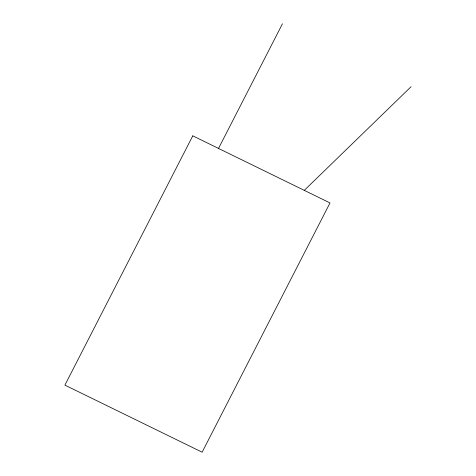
<?xml version="1.0" encoding="UTF-8"?>
<svg xmlns="http://www.w3.org/2000/svg" width="476" height="476" viewBox="0 0 476 476"><rect width="100%" height="100%" fill="white"/><g stroke="black" fill="none" stroke-linecap="round" stroke-linejoin="round"><path stroke-width="0.71" d="M218.514 148.429L282.452 23.8M304.277 190.358L411.097 86.691M192.78 135.85L64.903 385.114L202.127 452.2L330.005 202.937L192.78 135.85"/></g></svg>
